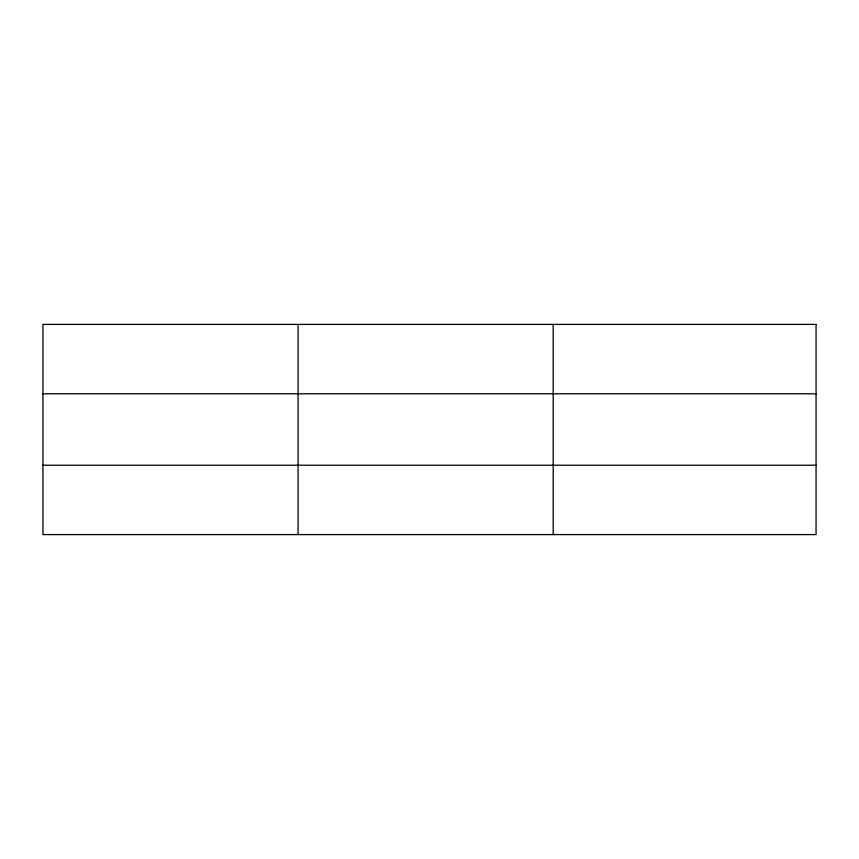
<?xml version="1.0" encoding="UTF-8"?>
<svg xmlns="http://www.w3.org/2000/svg" width="859" height="859" viewBox="0 0 859 859"><rect width="100%" height="100%" fill="white"/><g stroke="black" fill="none" stroke-linecap="round" stroke-linejoin="round"><path stroke-width="1.29" d="M298.073 534.599L298.073 324.401M553.196 534.599L553.196 324.401M42.95 393.766L816.05 393.766M42.95 465.234L816.05 465.234M816.05 324.401L816.05 534.599L42.95 534.599L42.95 324.401L816.05 324.401"/></g></svg>
